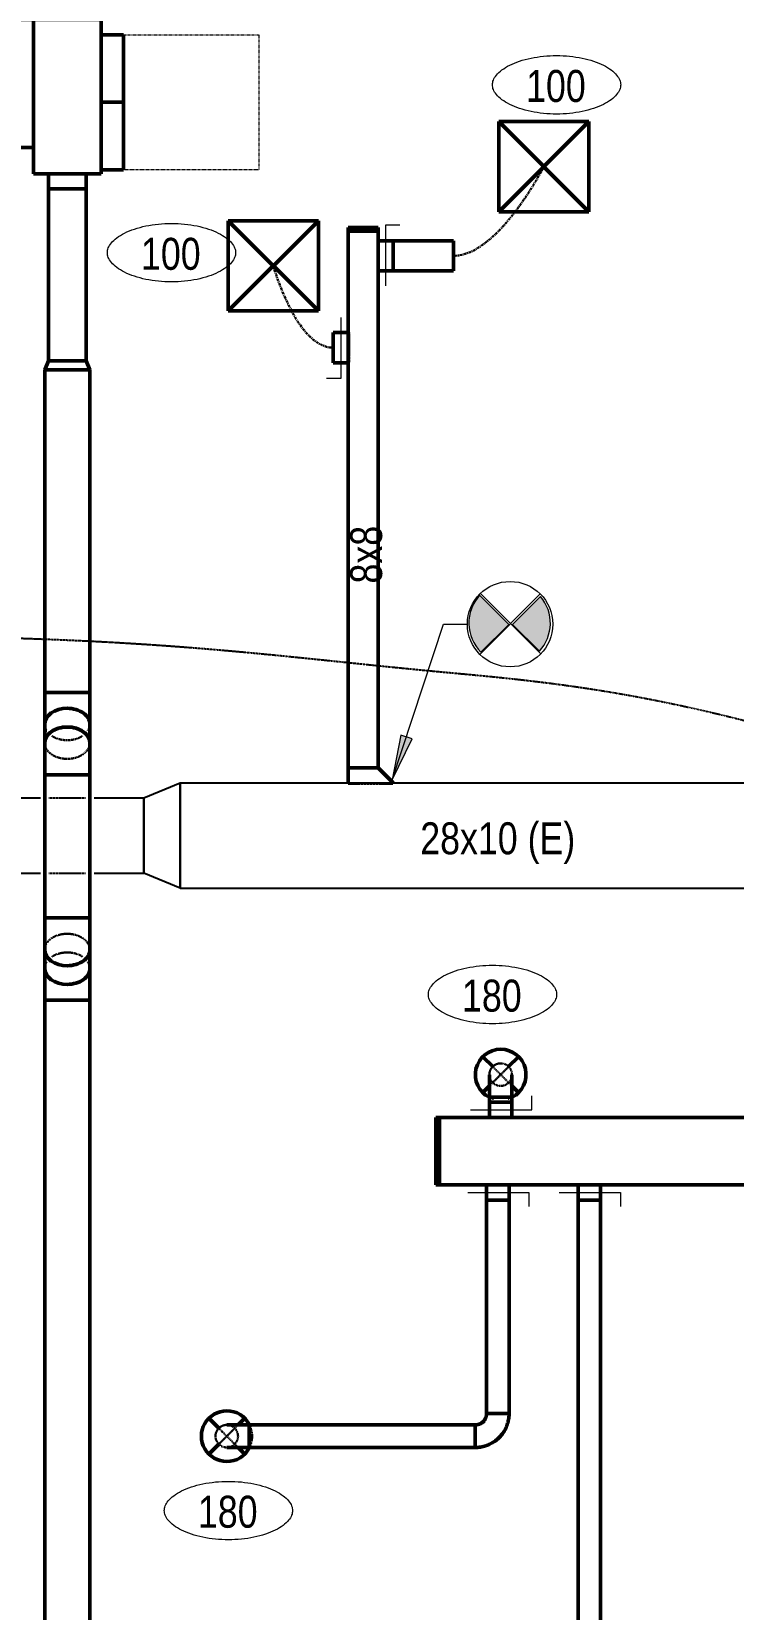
# Model space of a CAD drawing. Header units: inches. Extents: x 12453 to 15257, y -272 to 1517.
# Drawn here: x 13529.2 to 13716, y 744.3 to 1164.3 of the extents above; entities that cross this region are included whole.
import ezdxf

# ---------------------------------------------------------------- set-up
doc = ezdxf.new("R2010")
doc.units = ezdxf.units.IN
doc.header["$MEASUREMENT"] = 0
for name, pattern in [('_ Hidden  _below_ behind_ beyond_', [0.09375, 0.0625, -0.03125]), ('Center', [1.2499999999999996, 0.2499999999999999, -0.1874999999999999, 0.625, -0.1874999999999999]), ('Dash', [0.25, 0.125, -0.125]), ('Hidden 1_16_', [0.09374999999999999, 0.06249999999999999, -0.03124999999999999])]:
    doc.linetypes.add(name, pattern=pattern)
for name, color, linetype, lineweight in [('A-ANNO-NOTE', 131, 'Continuous', 20), ('A-DETL', 90, 'Continuous', 9), ('A-DETL-DEMO', 6, 'Continuous', 18), ('M-EQPM', 50, 'Continuous', 18), ('M-EQPM-HDLN', 50, 'Continuous', 18), ('M-HVAC-CDFF', 50, 'Continuous', 50), ('M-HVAC-CDFF-IDEN', 2, 'Continuous', 20), ('M-HVAC-DUCT', 70, 'Continuous', 18), ('M-HVAC-DUCT-ANNO', 70, 'Continuous', 18), ('M-HVAC-DUCT-CNTR', 70, 'Continuous', 18), ('M-HVAC-DUCT-IDEN', 70, 'Continuous', 20)]:
    doc.layers.add(name, color=color, linetype=linetype, lineweight=lineweight)
doc.styles.add('Swis721 BT', font='swiss.ttf', dxfattribs={"width": 0.8, "height": 8.514637904468403})

# ---------------------------------------------------------------- blocks, each defined once
blk = doc.blocks.new('Rectangular Transition - Angle - 45 Degree-2797450-3RD FLOOR PLAN - NEW')
at = {"layer": 'M-HVAC-DUCT', "lineweight": 25}
for p, q in [((2.979831821830342e-13, 13.9999999999997), (9.656854249492689, 9.999999999999973)), ((2.979831821830342e-13, -14.00000000000029), (2.979831821830342e-13, 13.9999999999997)), ((9.656854249492689, 9.999999999999973), (9.656854249492689, -10.00000000000005)), ((9.65685424949269, -10.00000000000005), (2.98427949019242e-13, -14.0000000000003))]:
    blk.add_line(p, q, dxfattribs=at)
blk = doc.blocks.new('Supply Diffuser _OMNI_ - 8_ RD INLET _24x24_-2909084-3RD FLOOR PLAN - NEW')
at = {"layer": 'M-HVAC-CDFF'}
for p, q in [((12.0000000000003, 11.99999999999967), (-11.99999999999971, 11.99999999999967)), ((-11.99999999999971, 11.99999999999967), (-11.99999999999971, -12.00000000000043)), ((12.0000000000003, 11.99999999999979), (-11.99999999999971, -12.00000000000043)), ((-11.99999999999971, 11.99999999999978), (12.0000000000003, -12.00000000000043)), ((-11.99999999999971, 11.99999999999967), (-11.99999999999971, -12.00000000000033)), ((-11.99999999999971, 11.99999999999967), (12.0000000000003, 11.99999999999967)), ((12.0000000000003, -12.00000000000043), (12.0000000000003, 11.99999999999967)), ((12.0000000000003, 11.99999999999967), (12.0000000000003, -12.00000000000033)), ((-11.99999999999971, -12.00000000000043), (12.0000000000003, -12.00000000000043)), ((-11.99999999999971, -12.00000000000033), (12.0000000000003, -12.00000000000033))]:
    blk.add_line(p, q, dxfattribs=at)
blk = doc.blocks.new('Nailor D35SST 3-10 - Nailor D35SST 3-10-3150733-3RD FLOOR PLAN - NEW')
at = {"layer": 'M-EQPM', "lineweight": 50}
for p, q in [((-23.99999999999975, -13.50000000000025), (-23.99999999999975, 20.49999999999977)), ((-8.999999999999753, 20.49999999999977), (-23.99999999999975, 20.49999999999977)), ((-8.999999999999753, 20.49999999999977), (-8.999999999999753, -13.50000000000025)), ((9.000000000000245, 20.49999999999967), (-8.999999999999753, 20.49999999999967)), ((-8.999999999999753, 20.49999999999967), (-8.999999999999753, -20.50000000000033)), ((9.000000000000245, -20.50000000000033), (9.000000000000245, 20.49999999999967)), ((15.00000000000028, 16.49999999999968), (9.000000000000274, 16.49999999999968)), ((15.00000000000028, -1.50000000000032), (15.00000000000028, 16.49999999999968)), ((9.000000000000274, -1.50000000000032), (15.00000000000028, -1.50000000000032)), ((15.00000000000025, -1.50000000000032), (9.000000000000243, -1.50000000000032)), ((15.00000000000025, -19.50000000000032), (15.00000000000025, -1.50000000000032)), ((-23.99999999999975, -13.50000000000025), (-8.999999999999753, -13.50000000000025)), ((-8.999999999999753, -20.50000000000033), (9.000000000000245, -20.50000000000033)), ((-4.999999999987266, -20.49999999999926), (-4.999999999987266, -24.49999999999937)), ((5.000000000013187, -24.49999999999937), (5.000000000013187, -20.49999999999926)), ((9.000000000000243, -19.50000000000032), (15.00000000000025, -19.50000000000032)), ((5.000000000000246, -24.50000000000033), (-4.999999999999753, -24.50000000000033))]:
    blk.add_line(p, q, dxfattribs=at)
at = {"layer": 'M-EQPM-HDLN', "linetype": 'Dash', "lineweight": 9}
for p, q in [((15.00000000000028, 16.49999999999968), (51.00000000000023, 16.49999999999968)), ((51.00000000000023, 16.49999999999968), (51.00000000000023, -19.50000000000032)), ((51.00000000000023, -19.50000000000032), (15.00000000000024, -19.50000000000032))]:
    blk.add_line(p, q, dxfattribs=at)
blk = doc.blocks.new('Round Elbow - 1 D-V158-3RD FLOOR PLAN - NEW')
at = {"layer": 'M-HVAC-DUCT', "lineweight": 50}
for p, q in [((13538.69338948061, 966.4521120284478), (13532.69338948061, 966.4521120284476)), ((13544.69338948061, 966.4521120284476), (13538.69338948061, 966.4521120284478))]:
    blk.add_line(p, q, dxfattribs=at)
at = {"layer": 'M-HVAC-DUCT', "lineweight": 50, "flags": 128}
for points in [[(13532.69338948062, 974.9373934026872), (13532.69338948062, 974.5912853300941), (13532.69338948062, 974.2321563164826), (13532.69338948062, 973.860580891665), (13532.69338948062, 973.4771534970548), (13532.69338948062, 973.082487534691), (13532.69338948062, 972.6772143859214), (13532.69338948062, 972.2619824013311), (13532.69338948062, 971.8374558635169), (13532.69338948062, 971.4043139243789), (13532.69338948062, 970.9632495186206), (13532.69338948062, 970.5149682552027), (13532.69338948062, 970.0601872885184), (13532.69338948062, 969.5996341710998), (13532.69338948062, 969.1340456896886), (13532.69338948062, 968.6641666865347), (13532.69338948062, 968.1907488678074), (13532.69338948062, 967.7145496010269), (13532.69338948062, 967.2363307034358), (13532.69338948062, 966.7568572232556), (13532.69338948062, 966.4521120284485)], [(13544.69338948063, 966.4521120284485), (13544.69338948063, 966.9319840386881), (13544.69338948063, 967.4110883560785), (13544.69338948063, 967.8886585159156), (13544.69338948063, 968.3639305078195), (13544.69338948063, 968.8361439979894), (13544.69338948063, 969.3045435455742), (13544.69338948063, 969.7683798112179), (13544.69338948063, 970.2269107558418), (13544.69338948063, 970.6794028277496), (13544.69338948063, 971.1251321361525), (13544.69338948063, 971.5633856092405), (13544.69338948063, 971.9934621349462), (13544.69338948063, 972.4146736825733), (13544.69338948063, 972.8263464034991), (13544.69338948063, 973.2278217091891), (13544.69338948063, 973.6184573247973), (13544.69338948063, 973.9976283166702), (13544.69338948063, 974.3647280921062), (13544.69338948063, 974.719169369775), (13544.69338948063, 974.9373934026871)]]:
    blk.add_lwpolyline(points, dxfattribs=at)
at = {"layer": 'M-HVAC-DUCT', "lineweight": 50}
for centre, ratio, start_param, end_param in [((13538.69338948061, 974.9373934026862), 0.7071067811865532, 1.570796326794897, 3.141592653589814), ((13538.69338948061, 974.9373934026861), 0.7071067811865722, 0, 1.570796326794897)]:
    blk.add_ellipse(centre, major_axis=(6, 0), ratio=ratio, start_param=start_param, end_param=end_param, dxfattribs=at)
blk = doc.blocks.new('Round Elbow - 1 D-V159-3RD FLOOR PLAN - NEW')
at = {"layer": 'M-HVAC-DUCT', "lineweight": 50}
for p, q in [((13532.69338948061, 928.3932375254024), (13538.69338948061, 928.3932375254024)), ((13538.69338948061, 928.3932375254024), (13544.69338948061, 928.3932375254024))]:
    blk.add_line(p, q, dxfattribs=at)
at = {"layer": 'M-HVAC-DUCT', "lineweight": 50, "flags": 128}
for points in [[(13532.69338948062, 928.393237525403), (13532.69338948062, 927.9133655151632), (13532.69338948062, 927.4342611977728), (13532.69338948062, 926.9566910379359), (13532.69338948062, 926.4814190460318), (13532.69338948062, 926.0092055558622), (13532.69338948062, 925.5408060082774), (13532.69338948062, 925.0769697426334), (13532.69338948062, 924.6184387980095), (13532.69338948062, 924.1659467261019), (13532.69338948062, 923.7202174176991), (13532.69338948062, 923.2819639446111), (13532.69338948062, 922.8518874189051), (13532.69338948062, 922.4306758712783), (13532.69338948062, 922.0190031503525), (13532.69338948062, 921.6175278446624), (13532.69338948062, 921.2268922290542), (13532.69338948062, 920.8477212371813), (13532.69338948062, 920.4806214617453), (13532.69338948062, 920.1261801840762), (13532.69338948062, 919.9079561511641)], [(13544.69338948063, 919.9079561511644), (13544.69338948063, 920.2540642237574), (13544.69338948063, 920.6131932373689), (13544.69338948063, 920.9847686621865), (13544.69338948063, 921.3681960567968), (13544.69338948063, 921.7628620191609), (13544.69338948063, 922.1681351679301), (13544.69338948063, 922.5833671525204), (13544.69338948063, 923.0078936903348), (13544.69338948063, 923.441035629473), (13544.69338948063, 923.882100035231), (13544.69338948063, 924.330381298649), (13544.69338948063, 924.7851622653329), (13544.69338948063, 925.2457153827518), (13544.69338948063, 925.7113038641633), (13544.69338948063, 926.1811828673173), (13544.69338948063, 926.6546006860441), (13544.69338948063, 927.1307999528246), (13544.69338948063, 927.6090188504161), (13544.69338948063, 928.0884923305957), (13544.69338948063, 928.393237525403)]]:
    blk.add_lwpolyline(points, dxfattribs=at)
at = {"layer": 'M-HVAC-DUCT', "lineweight": 50}
for start_param, end_param in [(3.141592653589793, 4.712388980384683), (4.712388980384683, 6.283185307179586)]:
    blk.add_ellipse((13538.69338948061, 919.9079561511637), major_axis=(6, 0), ratio=0.7071067811865532, start_param=start_param, end_param=end_param, dxfattribs=at)
blk = doc.blocks.new('Rectangular Endcap - Standard-3164401-3RD FLOOR PLAN - NEW')
at = {"layer": 'M-HVAC-DUCT', "lineweight": 50}
for p, q in [((2.318967084642129e-13, -4.000000000000387), (2.583777792102562e-13, 3.999999999999613)), ((2.451372438372345e-13, 3.999999999999613), (1.00000000000074, 3.99999999999961)), ((1.000000000000753, 3.99999999999961), (1.000000000000726, -4.00000000000039)), ((1.00000000000074, -4.00000000000039), (2.451372438372345e-13, -4.000000000000387))]:
    blk.add_line(p, q, dxfattribs=at)
blk = doc.blocks.new('Rectangular Endcap - Standard-2904066-3RD FLOOR PLAN - NEW')
at = {"layer": 'M-HVAC-DUCT', "lineweight": 50}
for p, q in [((2.153460392479358e-13, -9.000000000000387), (2.749284484265332e-13, 8.999999999999613)), ((2.451372438372345e-13, 8.999999999999613), (1.00000000000074, 8.99999999999961)), ((1.00000000000077, 8.99999999999961), (1.00000000000071, -9.00000000000039)), ((1.00000000000074, -9.00000000000039), (2.451372438372345e-13, -9.000000000000387))]:
    blk.add_line(p, q, dxfattribs=at)
blk = doc.blocks.new('Round Elbow - 1 D-V174-3RD FLOOR PLAN - NEW')
at = {"layer": 'M-HVAC-DUCT', "lineweight": 50}
for p, q in [((-2.999999999999785, 5.999999999999663), (2.405550227566111e-13, 5.999999999999659)), ((2.432195580157115e-13, 5.999999999999659), (3.000000000000321, 5.999999999999654)), ((-5.999999999999742, -3.34215477997225e-13), (-5.999999999999742, 2.99999999999971)), ((-5.999999999999742, -3.000000000000394), (-5.999999999999742, -3.368800132563254e-13))]:
    blk.add_line(p, q, dxfattribs=at)
at = {"layer": 'M-HVAC-DUCT', "lineweight": 50, "flags": 128}
for points in [[(-2.999999999987721, 6.00000000000034), (-3.00239968000551, 5.880031997440368), (-3.00959488107901, 5.760255918092866), (-3.021574092426817, 5.640863378133644), (-3.03831814986006, 5.522045380157691), (-3.059800266464208, 5.403992007615215), (-3.08598607543081, 5.286892120718675), (-3.116833685055553, 5.170933054308192), (-3.15229374574028, 5.056300318152124), (-3.192309528953956, 4.943177300175306), (-3.236817017979319, 4.831744973074364), (-3.2857450103279, 4.722181604802357), (-3.339015231650137, 4.614662473375687), (-3.396542460955061, 4.509359586469144), (-3.458234666947191, 4.406441406237717), (-3.523993155258267, 4.306072579815349), (-3.59371272633507, 4.208413675912879), (-3.667281843735054, 4.113620927944907), (-3.744582812565113, 4.021845984085984), (-3.825491967766083, 3.933235664668814), (-3.909879871945577, 3.847931727302011), (-3.997611522464467, 3.766070640087718), (-4.088546567390948, 3.687783363303651), (-4.18253953005751, 3.613195139891331), (-4.279440041769248, 3.542425295097359), (-4.379093082382496, 3.47558704557673), (-4.481339228288561, 3.412787318270602), (-4.58601490746696, 3.354126579345688), (-4.692952661156595, 3.299698673470857), (-4.801981411768337, 3.24959067368502), (-4.912926736557437, 3.203882742098471), (-5.025611146671053, 3.162648001651746), (-5.139854371092041, 3.125952419132886), (-5.255473645030178, 3.093854699645476), (-5.372284002313335, 3.066406192694557), (-5.490098571286125, 3.043650810035046), (-5.608728873773997, 3.0256249554252), (-5.727985126594375, 3.01235746638747), (-5.847676545186459, 3.003869568073582), (-5.967611648812635, 3.000174839310602), (-5.999999999987721, 3.000000000000341)], [(-5.999999999987721, -2.999999999999658), (-5.640095992307123, -2.99280095994834), (-5.280767754265979, -2.971215356723405), (-4.922590134386609, -2.935277722684418), (-4.566136140459093, -2.885045550380596), (-4.211976022832004, -2.820599200570882), (-3.860676362142385, -2.742041773668006), (-3.512799162910596, -2.649498944796846), (-3.168900954442051, -2.543118762741642), (-2.829531900511938, -2.423071413101297), (-2.495234919210815, -2.289548946025888), (-2.166544814393091, -2.142764968979463), (-1.843987420114445, -1.982954305013095), (-1.528078759393793, -1.810372617098664), (-1.219324218699512, -1.625295999120226), (-0.9182177394313839, -1.428020534186657), (-0.6252410277256785, -1.218861820958295), (-0.3408627838221036, -0.9981544687583436), (-0.06553795224363056, -0.7662515622678255), (0.2002930060075414, -0.5235240966676428), (0.45620481810829, -0.2703603841243875), (0.7017880797498036, -0.007165432571468954), (0.9366499101033695, 0.2656397022130931), (1.16041458034033, 0.5476185902090264), (1.372724114721222, 0.8383201253479909), (1.573238863282768, 1.137279247187052), (1.761638045203199, 1.444017684905248), (1.937620261976917, 1.758044722436693), (2.100903979600389, 2.078857983510033), (2.251227978958922, 2.405944235343895), (2.388351773717204, 2.738780209710171), (2.51205599505738, 3.076833440051359), (2.622142742615324, 3.419563113312619), (2.718435901077555, 3.766420935128735), (2.800781421929968, 4.116852006977523), (2.869047569908161, 4.470295713897939), (2.923125133738722, 4.826186621356782), (2.962927600852253, 5.183955379821668), (2.988391295792553, 5.543029635597917), (2.999475482081834, 5.902834946476104), (3.000000000012278, 6.00000000000034)]]:
    blk.add_lwpolyline(points, dxfattribs=at)
blk = doc.blocks.new('Round Elbow - 1 D-V157-3RD FLOOR PLAN - NEW')
at = {"layer": 'A-DETL-DEMO', "linetype": 'Hidden 1_16_', "lineweight": 30}
for major_axis, ratio, start_param, end_param in [((6, 0), 0.7071067811865532, 3.141592653589793, 3.575713107539939), ((5.999999999998852, 0), 0.7071067811866573, 5.849064853229557, 6.283185307179586), ((5.999999999999591, 0), 0.7071067811866034, 3.961094175534476, 4.712388980384683), ((6, 0), 0.7071067811865532, 4.712388980384683, 5.463683785234302)]:
    blk.add_ellipse((13538.69338948061, 979.9079561511637), major_axis=major_axis, ratio=ratio, start_param=start_param, end_param=end_param, dxfattribs=at)
at = {"layer": 'M-HVAC-DUCT', "lineweight": 50}
for p, q in [((13532.69338948061, 988.3932375254024), (13538.69338948061, 988.3932375254024)), ((13538.69338948061, 988.3932375254024), (13544.69338948061, 988.3932375254024))]:
    blk.add_line(p, q, dxfattribs=at)
at = {"layer": 'M-HVAC-DUCT', "lineweight": 50, "flags": 128}
for points in [[(13532.69338948062, 979.9079561511645), (13532.69338948062, 980.2540642237575), (13532.69338948062, 980.6131932373689), (13532.69338948062, 980.9847686621866), (13532.69338948062, 981.3681960567968), (13532.69338948062, 981.7628620191609), (13532.69338948062, 982.1681351679301), (13532.69338948062, 982.5833671525205), (13532.69338948062, 983.0078936903348), (13532.69338948062, 983.441035629473), (13532.69338948062, 983.8821000352311), (13532.69338948062, 984.3303812986491), (13532.69338948062, 984.785162265333), (13532.69338948062, 985.2457153827518), (13532.69338948062, 985.7113038641633), (13532.69338948062, 986.1811828673173), (13532.69338948062, 986.6546006860442), (13532.69338948062, 987.1307999528248), (13532.69338948062, 987.6090188504161), (13532.69338948062, 988.0884923305958), (13532.69338948062, 988.393237525403)], [(13544.69338948063, 988.393237525403), (13544.69338948063, 987.9133655151633), (13544.69338948063, 987.4342611977729), (13544.69338948063, 986.9566910379359), (13544.69338948063, 986.4814190460319), (13544.69338948063, 986.0092055558623), (13544.69338948063, 985.5408060082774), (13544.69338948063, 985.0769697426335), (13544.69338948063, 984.6184387980096), (13544.69338948063, 984.1659467261019), (13544.69338948063, 983.7202174176991), (13544.69338948063, 983.2819639446111), (13544.69338948063, 982.8518874189052), (13544.69338948063, 982.4306758712783), (13544.69338948063, 982.0190031503525), (13544.69338948063, 981.6175278446625), (13544.69338948063, 981.2268922290543), (13544.69338948063, 980.8477212371813), (13544.69338948063, 980.4806214617453), (13544.69338948063, 980.1261801840764), (13544.69338948063, 979.9079561511642)]]:
    blk.add_lwpolyline(points, dxfattribs=at)
at = {"layer": 'M-HVAC-DUCT', "lineweight": 50}
for start_param, end_param in [(1.570796326794897, 3.141592653589793), (0, 1.570796326794897)]:
    blk.add_ellipse((13538.69338948061, 979.9079561511637), major_axis=(6, 0), ratio=0.7071067811865532, start_param=start_param, end_param=end_param, dxfattribs=at)
blk = doc.blocks.new('Round Elbow - 1 D-V160-3RD FLOOR PLAN - NEW')
at = {"layer": 'A-DETL-DEMO', "linetype": 'Hidden 1_16_', "lineweight": 30}
for centre, major_axis, ratio, start_param, end_param in [((13538.69338948061, 914.9373934026864), (5.999999999999618, 0), 0.7071067811866162, 2.707472199639651, 3.141592653589793), ((13538.69338948061, 914.9373934026864), (6, 0), 0.7071067811865722, 1.570796326794897, 2.322091131645064), ((13538.69338948061, 914.9373934026866), (5.999999999999766, 0), 0.7071067811865884, 0.8195015219452527, 1.570796326794897), ((13538.69338948061, 914.9373934026866), (-6, 2.268528910632761e-13), 0.7071067811865532, 3.141592653589815, 3.575713107539989)]:
    blk.add_ellipse(centre, major_axis=major_axis, ratio=ratio, start_param=start_param, end_param=end_param, dxfattribs=at)
at = {"layer": 'M-HVAC-DUCT', "lineweight": 50}
for p, q in [((13538.69338948061, 906.4521120284478), (13532.69338948061, 906.4521120284479)), ((13544.69338948061, 906.4521120284481), (13538.69338948061, 906.4521120284478))]:
    blk.add_line(p, q, dxfattribs=at)
at = {"layer": 'M-HVAC-DUCT', "lineweight": 50, "flags": 128}
for points in [[(13532.69338948062, 906.4521120284489), (13532.69338948062, 906.9319840386888), (13532.69338948062, 907.4110883560791), (13532.69338948062, 907.8886585159163), (13532.69338948062, 908.3639305078199), (13532.69338948062, 908.8361439979897), (13532.69338948062, 909.3045435455748), (13532.69338948062, 909.7683798112184), (13532.69338948062, 910.2269107558425), (13532.69338948062, 910.6794028277501), (13532.69338948062, 911.1251321361527), (13532.69338948062, 911.5633856092408), (13532.69338948062, 911.9934621349468), (13532.69338948062, 912.4146736825737), (13532.69338948062, 912.8263464034997), (13532.69338948062, 913.2278217091895), (13532.69338948062, 913.6184573247978), (13532.69338948062, 913.9976283166706), (13532.69338948062, 914.3647280921069), (13532.69338948062, 914.7191693697756), (13532.69338948062, 914.9373934026875)], [(13544.69338948063, 914.9373934026875), (13544.69338948063, 914.5912853300945), (13544.69338948063, 914.2321563164833), (13544.69338948063, 913.8605808916653), (13544.69338948063, 913.4771534970554), (13544.69338948063, 913.082487534691), (13544.69338948063, 912.6772143859221), (13544.69338948063, 912.2619824013316), (13544.69338948063, 911.8374558635172), (13544.69338948063, 911.4043139243789), (13544.69338948063, 910.9632495186208), (13544.69338948063, 910.514968255203), (13544.69338948063, 910.0601872885186), (13544.69338948063, 909.5996341711002), (13544.69338948063, 909.134045689689), (13544.69338948063, 908.6641666865349), (13544.69338948063, 908.1907488678079), (13544.69338948063, 907.7145496010273), (13544.69338948063, 907.2363307034359), (13544.69338948063, 906.7568572232562), (13544.69338948063, 906.4521120284492)]]:
    blk.add_lwpolyline(points, dxfattribs=at)
at = {"layer": 'M-HVAC-DUCT', "lineweight": 50}
for start_param, end_param in [(3.141592653589793, 4.712388980384683), (4.712388980384683, 6.283185307179586)]:
    blk.add_ellipse((13538.69338948061, 914.9373934026864), major_axis=(6, 0), ratio=0.7071067811865532, start_param=start_param, end_param=end_param, dxfattribs=at)
blk = doc.blocks.new('Round Transition - Angle - 45 Degree-2995255-3RD FLOOR PLAN - NEW')
at = {"layer": 'A-DETL-DEMO', "linetype": 'Hidden 1_16_', "lineweight": 30}
for p, q in [((2.414213562373084, 5.827252045392995), (2.414213562373082, 5.756957841686984)), ((2.414213562373071, 5.142971500059), (2.414213562373071, 5.121097355816254)), ((2.414213562373071, -5.121097355809798), (2.414213562373071, -5.142971500057398)), ((2.414213562373082, -5.75695784168698), (2.414213562373084, -5.827252045397293))]:
    blk.add_line(p, q, dxfattribs=at)
at = {"layer": 'M-HVAC-DUCT', "lineweight": 50}
for p, q in [((2.414213562372083, 6.000000000013642), (-1.193711796076968e-12, 5.000000000013187)), ((-1.459404437694723e-14, 4.63549986180691), (-1.20321173096486e-14, 4.755282581475757)), ((2.414213562373082, 5.756957841686984), (2.414213562373079, 5.604678314297109)), ((2.414213562373071, 5.12007590805663), (2.414213562373067, 4.750789912281364)), ((-2.48295900387734e-14, 3.851463999911104), (-2.143807815997808e-14, 4.173888089247034)), ((-3.250352701714675e-14, 2.752936290304217), (-2.999269781561908e-14, 3.188451827665033)), ((-3.73039871638058e-14, 1.432733261878532), (-3.609825941059186e-14, 1.874070711358387)), ((2.414213562373061, 4.080539741930776), (2.414213562373058, 3.545365800130271)), ((2.414213562373054, 2.734132440777247), (2.414213562373051, 2.080333897625079)), ((2.41421356237305, 1.180550119015279), (2.414213562373049, 0.4649965341661525)), ((-3.609825941063592e-14, -1.87407071134439), (-3.730398716379518e-14, -1.43273326188309)), ((-2.999269781565754e-14, -3.188451827659067), (-3.25035270171238e-14, -2.752936290308685)), ((-2.143807816006112e-14, -4.173888089239999), (-2.482959003864763e-14, -3.851463999924475)), ((2.414213562373049, -0.4649965341701705), (2.41421356237305, -1.180550119012834)), ((2.414213562373051, -2.080333897637184), (2.414213562373054, -2.734132440771359)), ((2.414213562373058, -3.54536580014906), (2.414213562373061, -4.080539741925191)), ((-1.203211730964824e-14, -4.755282581475772), (-1.459404437677273e-14, -4.635499861815967)), ((-1.193711796076968e-12, -4.999999999987266), (2.414213562372083, -5.999999999987721)), ((2.414213562373067, -4.750789912304498), (2.414213562373071, -5.120075908051337)), ((2.414213562373079, -5.604678314330553), (2.414213562373082, -5.75695784168698))]:
    blk.add_line(p, q, dxfattribs=at)
blk = doc.blocks.new('Round Diffuser _R-OMNI_ - R-OMNI-06-V226-3RD FLOOR PLAN - NEW')
at = {"layer": 'A-DETL-DEMO', "linetype": 'Hidden 1_16_', "lineweight": 30}
for p, q in [((2.119939275628719, 2.119939275628119), (-2.998618932065728, -2.998618932066318)), ((-2.119939275627111, 2.119939275626976), (2.998618932068922, -2.998618932069081))]:
    blk.add_line(p, q, dxfattribs=at)
blk.add_arc((7.354117315117036e-13, -9.937898164509555e-13), 6.750000000000679, 243.4718463880957, 296.5281536119053, dxfattribs=at)
at = {"layer": 'M-HVAC-CDFF'}
for p, q in [((-4.772970773008876, 4.772970773008752), (-2.12132034355897, 2.121320343558835)), ((4.772970773009852, 4.772970773009246), (2.121320343560579, 2.121320343559978)), ((-2.999999999999187, -2.999999999999778), (-4.772970773009516, -4.772970773010104)), ((3.000000000000783, -3.000000000000941), (4.772970773010464, -4.772970773010631))]:
    blk.add_line(p, q, dxfattribs=at)
for radius, start, end in [(6.750000000000687, 359.9999999999996, 179.9999999999998), (6.75000000000069, 179.9999999999998, 243.4552203082884), (6.75000000000069, 296.5447796917126, 359.9999999999994)]:
    blk.add_arc((7.354117315117036e-13, -9.937898164509555e-13), radius, start, end, dxfattribs=at)
blk = doc.blocks.new('Rectangular Tap - Beveled - Standard-3164376-3RD FLOOR PLAN - NEW')
at = {"layer": 'A-DETL-DEMO', "linetype": 'Hidden 1_16_', "lineweight": 30}
for p, q in [((-0.2399999999999128, -3.999999999999718), (-0.2399999999999511, 8.00000000000029)), ((-0.2399999999999256, 8.00000000000029), (2.451372438372345e-13, 8.00000000000029)), ((-0.001953124999857003, -3.999999999999718), (-0.2399999999999256, -3.999999999999718))]:
    blk.add_line(p, q, dxfattribs=at)
at = {"layer": 'M-HVAC-DUCT', "lineweight": 50}
for p, q in [((4.000000000000206, 4.00000000000028), (6.994405055138485e-13, 8.00000000000029)), ((4.000000000000205, -3.999999999999719), (4.000000000000205, 4.000000000000281)), ((4.000000000000205, -3.999999999999719), (2.204902926905561e-13, -3.999999999999718))]:
    blk.add_line(p, q, dxfattribs=at)
blk = doc.blocks.new('Round Takeoff - Standard w_ VD-V221-3RD FLOOR PLAN - NEW')
at = {"layer": 'A-DETL-DEMO', "linetype": 'Hidden 1_16_', "lineweight": 30}
for p, q in [((-0.2399999999997817, 4.000000000012732), (3.41060513164848e-13, 4.000000000012732)), ((-0.2399999999996937, 3.999999999999702), (-0.2399999999997071, -3.040999157929865e-13)), ((-0.2399999999996937, -3.066699092490638e-13), (-0.2399999999997071, -4.000000000000414)), ((3.41060513164848e-13, -3.999999999988176), (-0.2399999999997817, -3.999999999988176))]:
    blk.add_line(p, q, dxfattribs=at)
at = {"layer": 'M-HVAC-DUCT'}
for p, q in [((2.003420426543728, 7.999999999999659), (2.003420426543702, -8.250000000000332)), ((2.003420426543702, -8.25000000000033), (5.753420426543704, -8.250000000000343))]:
    blk.add_line(p, q, dxfattribs=at)
at = {"layer": 'M-HVAC-DUCT', "lineweight": 50}
for p, q in [((3.41060513164848e-13, 4.000000000012732), (4.000000000000454, 4.000000000012732)), ((4.000000000000283, -3.221837536606543e-13), (4.000000000000294, 3.999999999999709)), ((4.000000000000454, -3.999999999988176), (3.41060513164848e-13, -3.999999999988176)), ((4.000000000000283, -4.000000000000406), (4.000000000000294, -3.247537471167313e-13))]:
    blk.add_line(p, q, dxfattribs=at)
blk = doc.blocks.new('Round Elbow - 1 D-V232-3RD FLOOR PLAN - NEW')
at = {"layer": 'A-DETL-DEMO', "linetype": 'Hidden 1_16_', "lineweight": 30, "flags": 128}
for points in [[(12916.56178738359, 436.2976748771688), (12916.54481158696, 436.2976748771688), (12916.53742212944, 436.2976748771688), (12916.53707245081, 436.2976748771688)], [(12916.53707245081, 430.2976748771688), (12916.54187181085, 430.2976748771688), (12916.556262213, 430.2976748771688)]]:
    blk.add_lwpolyline(points, dxfattribs=at)
at = {"layer": 'A-DETL-DEMO', "linetype": 'Hidden 1_16_', "lineweight": 30}
for radius, start, end in [(3, 90, 180), (3.000000000000057, 179.9999999999989, 270.0000000000007)]:
    blk.add_arc((12916.5370724508, 433.2976748771684), radius, start, end, dxfattribs=at)
at = {"layer": 'M-HVAC-DUCT', "lineweight": 50}
for p, q in [((12922.5370724508, 436.2976748771685), (12922.5370724508, 433.2976748771684)), ((12922.5370724508, 433.2976748771684), (12922.5370724508, 430.2976748771684))]:
    blk.add_line(p, q, dxfattribs=at)
at = {"layer": 'M-HVAC-DUCT', "lineweight": 50, "flags": 128}
for points in [[(12922.53707245081, 436.2976748771688), (12922.2971364457, 436.2976748771688), (12922.057584287, 436.2976748771688), (12921.81879920708, 436.2976748771688), (12921.58116321113, 436.2976748771688), (12921.34505646604, 436.2976748771688), (12921.11085669225, 436.2976748771688), (12920.87893855943, 436.2976748771688), (12920.64967308712, 436.2976748771688), (12920.42342705116, 436.2976748771688), (12920.20056239696, 436.2976748771688), (12919.98143566042, 436.2976748771688), (12919.76639739757, 436.2976748771688), (12919.55579162375, 436.2976748771688), (12919.34995526329, 436.2976748771688), (12919.14921761044, 436.2976748771688), (12918.95389980264, 436.2976748771688), (12918.7643143067, 436.2976748771688), (12918.58076441898, 436.2976748771688), (12918.40354378015, 436.2976748771688), (12918.23293590542, 436.2976748771688), (12918.06921373099, 436.2976748771688), (12917.91263917742, 436.2976748771688), (12917.7634627306, 436.2976748771688), (12917.62192304101, 436.2976748771688), (12917.48824654197, 436.2976748771688), (12917.36264708736, 436.2976748771688), (12917.2453256095, 436.2976748771688), (12917.13646979776, 436.2976748771688), (12917.03625379818, 436.2976748771688), (12916.94483793501, 436.2976748771688), (12916.86236845412, 436.2976748771688), (12916.78897728908, 436.2976748771688), (12916.72478185011, 436.2976748771688), (12916.6698848362, 436.2976748771688), (12916.62437407088, 436.2976748771688), (12916.58832236167, 436.2976748771688), (12916.56178738359, 436.2976748771688)], [(12916.556262213, 430.2976748771688), (12916.58022063569, 430.2976748771688), (12916.61370875056, 430.2976748771688), (12916.65667298377, 430.2976748771688), (12916.7090446017, 430.2976748771688), (12916.77073982095, 430.2976748771688), (12916.84165994232, 430.2976748771688), (12916.92169150875, 430.2976748771688), (12917.0107064868, 430.2976748771688), (12917.10856247149, 430.2976748771688), (12917.21510291414, 430.2976748771688), (12917.33015737275, 430.2976748771688), (12917.45354178473, 430.2976748771688), (12917.58505876135, 430.2976748771688), (12917.72449790351, 430.2976748771688), (12917.87163613831, 430.2976748771688), (12918.02623807597, 430.2976748771688), (12918.18805638637, 430.2976748771688), (12918.35683219473, 430.2976748771688), (12918.53229549577, 430.2976748771688), (12918.71416558562, 430.2976748771688), (12918.90215151095, 430.2976748771688), (12919.09595253438, 430.2976748771688), (12919.29525861561, 430.2976748771688), (12919.49975090742, 430.2976748771688), (12919.70910226577, 430.2976748771688), (12919.92297777315, 430.2976748771688), (12920.14103527438, 430.2976748771688), (12920.36292592395, 430.2976748771688), (12920.58829474418, 430.2976748771688), (12920.81678119302, 430.2976748771688), (12921.0480197409, 430.2976748771688), (12921.28164045547, 430.2976748771688), (12921.51726959341, 430.2976748771688), (12921.75453019839, 430.2976748771688), (12921.99304270403, 430.2976748771688), (12922.23242554121, 430.2976748771688), (12922.47229574847, 430.2976748771688), (12922.53707245081, 430.2976748771688)]]:
    blk.add_lwpolyline(points, dxfattribs=at)
blk = doc.blocks.new('Round Diffuser _R-OMNI_ - R-OMNI-06-V244-3RD FLOOR PLAN - NEW')
at = {"layer": 'A-DETL-DEMO', "linetype": 'Hidden 1_16_', "lineweight": 30}
for p, q in [((2.998618932068946, 2.998618932068343), (-2.119939275627424, -2.119939275628016)), ((-2.119939275627431, 2.119939275627296), (2.998618932068922, -2.998618932069081))]:
    blk.add_line(p, q, dxfattribs=at)
for radius, start, end in [(6.750000000000679, 16.81196769502867, 26.52815361190426), (6.750000000000689, 333.471846388086, 343.188032304981)]:
    blk.add_arc((7.354117315117036e-13, -9.937898164509555e-13), radius, start, end, dxfattribs=at)
at = {"layer": 'M-HVAC-CDFF'}
for p, q in [((-4.772970773008876, 4.772970773008752), (-2.121320343559289, 2.121320343559154)), ((4.772970773009852, 4.772970773009246), (3.000000000000485, 2.999999999999882)), ((-2.121320343559284, -2.121320343559875), (-4.772970773009516, -4.772970773010104)), ((3.000000000000462, -3.00000000000062), (4.772970773010464, -4.772970773010631))]:
    blk.add_line(p, q, dxfattribs=at)
for radius, start, end in [(6.750000000000679, 26.54477969173228, 179.9999999999999), (6.75000000000069, 179.9999999999998, 333.4552203083051)]:
    blk.add_arc((7.354117315117036e-13, -9.937898164509555e-13), radius, start, end, dxfattribs=at)
blk = doc.blocks.new('Round Takeoff - Standard w_ VD-V224-3RD FLOOR PLAN - NEW')
at = {"layer": 'A-DETL-DEMO', "linetype": 'Hidden 1_16_', "lineweight": 30}
for p, q in [((-0.2399999999861393, 2.999999999999658), (1.227817847393453e-11, 2.999999999999658)), ((-0.239999999999697, 2.999999999999691), (-0.2399999999997071, -3.557670354951694e-13)), ((-0.239999999999697, -4.372933692849395e-13), (-0.2399999999997071, -3.000000000000413)), ((1.227817847393453e-11, -3.000000000000682), (-0.2399999999861393, -3.000000000000682))]:
    blk.add_line(p, q, dxfattribs=at)
at = {"layer": 'M-HVAC-DUCT'}
for p, q in [((2.003420426543728, 7.999999999999659), (2.003420426543702, -8.250000000000332)), ((2.003420426543702, -8.25000000000033), (5.753420426543704, -8.250000000000343))]:
    blk.add_line(p, q, dxfattribs=at)
at = {"layer": 'M-HVAC-DUCT', "lineweight": 50}
for p, q in [((1.227817847393453e-11, 2.999999999999658), (4.000000000012732, 2.999999999999658)), ((4.000000000000286, -3.673886950651068e-13), (4.000000000000294, 2.999999999999699)), ((4.000000000012732, -3.000000000000682), (1.227817847393453e-11, -3.000000000000682)), ((4.000000000000286, -3.000000000000405), (4.000000000000294, -4.489150288548767e-13))]:
    blk.add_line(p, q, dxfattribs=at)
blk = doc.blocks.new('Round Takeoff - Standard w_ VD-V234-3RD FLOOR PLAN - NEW')
at = {"layer": 'A-DETL-DEMO', "linetype": 'Hidden 1_16_', "lineweight": 30}
for p, q in [((1.091393642127514e-11, 3), (-0.2399999999888678, 3)), ((-0.2399999999997171, -3.725576651267787e-13), (-0.2399999999997071, 2.999999999999691)), ((-0.2399999999997171, -3.000000000000413), (-0.2399999999997071, -3.752222003858791e-13)), ((-0.2399999999888678, -3.000000000000341), (1.091393642127514e-11, -3.000000000000341))]:
    blk.add_line(p, q, dxfattribs=at)
at = {"layer": 'M-HVAC-DUCT'}
for p, q in [((2.003420426543728, 7.999999999999659), (2.003420426543702, -8.250000000000332)), ((2.003420426543702, -8.25000000000033), (5.753420426543704, -8.250000000000343))]:
    blk.add_line(p, q, dxfattribs=at)
at = {"layer": 'M-HVAC-DUCT', "lineweight": 50}
for p, q in [((4.000000000011368, 3), (1.091393642127514e-11, 3)), ((4.000000000000302, 2.999999999999699), (4.000000000000294, -3.454062549103335e-13)), ((1.091393642127514e-11, -3.000000000000341), (4.000000000011368, -3.000000000000341)), ((4.000000000000302, -3.48070790169434e-13), (4.000000000000294, -3.000000000000406))]:
    blk.add_line(p, q, dxfattribs=at)
blk = doc.blocks.new('Diffuser Tag - Diffuser Tag _GPI_ - Airflow Only-1174567-3RD FLOOR PLAN - NEW')
at = {"layer": 'M-HVAC-CDFF-IDEN'}
for points, knots in [([(-0.2733821722393264, 8.234832660405194e-16), (-0.2733821722393264, 0.002120544972881543), (-0.2729835601545574, 0.00647847487141492), (-0.2703405630587479, 0.01531469710434119), (-0.2634260964460383, 0.02693955562540351), (-0.248144382122115, 0.04138758304565707), (-0.219066139123674, 0.05918199625253466), (-0.1685048339180955, 0.07621826088950157), (-0.09564779723932655, 0.0834729008052498), (-0.02279076056055762, 0.07621826088950127), (0.02777054464502081, 0.05918199625253412), (0.05684878764346215, 0.04138758304565641), (0.07213050196738555, 0.02693955562540276), (0.07904496858009517, 0.01531469710434035), (0.0816879656759046, 0.006478474871414024), (0.08208657776067356, 0.00212054497288066), (0.0820865777606736, -5.985621849243556e-17)], [-2.186510674934082e-15, -2.186510674934082e-15, -2.186510674934082e-15, -2.186510674934082e-15, 0.09817477042467884, 0.1963495408493599, 0.3926990816987219, 0.589048622548084, 0.7853981633974461, 1.17809724509617, 1.570796326794894, 1.963495408493618, 2.356194490192343, 2.552544031041704, 2.748893571891067, 2.945243112740429, 3.04341788316511, 3.141592653589791, 3.141592653589791, 3.141592653589791, 3.141592653589791]), ([(0.0820865777606736, -3.244976466198412e-18), (0.0820865777606736, -0.002120544972880719), (0.08168796567590463, -0.0064784748714141), (0.07904496858009527, -0.01531469710434032), (0.07213050196738575, -0.02693955562540273), (0.05684878764346234, -0.04138758304565628), (0.02777054464502117, -0.05918199625253387), (-0.02279076056055731, -0.07621826088950084), (-0.09564779723932616, -0.08347290080524901), (-0.1685048339180951, -0.07621826088950065), (-0.2190661391236737, -0.0591819962525334), (-0.248144382122115, -0.04138758304565567), (-0.2634260964460383, -0.02693955562540207), (-0.270340563058748, -0.01531469710433957), (-0.2729835601545574, -0.006478474871413342), (-0.2733821722393264, -0.002120544972879948), (-0.2733821722393264, 7.731000999696823e-16)], [3.14159265358979, 3.14159265358979, 3.14159265358979, 3.14159265358979, 3.239767424014471, 3.337942194439152, 3.534291735288514, 3.730641276137876, 3.926990816987239, 4.319689898685963, 4.712388980384687, 5.105088062083411, 5.497787143782135, 5.694136684631498, 5.89048622548086, 6.086835766330221, 6.185010536754902, 6.283185307179584, 6.283185307179584, 6.283185307179584, 6.283185307179584])]:
    blk.add_open_spline(points, degree=3, knots=knots, dxfattribs=at)
blk = doc.blocks.new('Point of Connection - Point of Connection - _GPI_-746426-3RD FLOOR PLAN - NEW')
at = {"layer": 'A-ANNO-NOTE', "lineweight": 9}
h = blk.add_hatch(color=256, dxfattribs=at)
edge = h.paths.add_edge_path(flags=0)
edge.add_arc((-0.002280299266980333, 0.004650984430885837), 0.1145497240274478, 137.6645063476148, 224.8464373478384, ccw=False)
edge.add_line((-0.08695706292251913, 0.08179685257421848), (-0.006262837864139767, 0.001102627515838714))
edge.add_line((-0.006262837864139766, 0.00110262751583871), (-0.08349598583011647, -0.07613052045013786))
h = blk.add_hatch(color=256, dxfattribs=at)
edge = h.paths.add_edge_path(flags=0)
edge.add_line((0.07871055801337995, -0.07328055057716999), (0.004327379920371133, 0.0011026275158387))
edge.add_line((0.004327379920371121, 0.0011026275158387), (0.08177458262271144, 0.07854983021817939))
edge.add_arc((-0.005508123295087922, 0.004365138249880495), 0.1145497240274478, -42.674609157798386, 40.36239929141709, ccw=False)
at = {"layer": 'A-ANNO-NOTE'}
for p, q in [((-0.006262837864139766, 0.00110262751583871), (-0.08695706292251913, 0.08179685257421848)), ((-0.08622730235600952, -0.08204120768564219), (0.08121650285044459, 0.08540259752081159)), ((0.08274005169439434, -0.08048941496779564), (-0.08467550963816298, 0.08692614636476134)), ((0.08177458262271144, 0.07854983021817939), (0.004327379920371121, 0.0011026275158387)), ((-0.08349598583011647, -0.07613052045013786), (-0.006262837864139766, 0.00110262751583871)), ((0.004327379920371132, 0.0011026275158387), (0.07871055801337995, -0.07328055057716999))]:
    blk.add_line(p, q, dxfattribs=at)
blk.add_circle((-0.002505399752782466, 0.001680694917584698), 0.118400650129163, dxfattribs=at)
for centre, start, end in [((-0.002280299266980333, 0.004650984430885837), 137.6645063476145, 224.846437347838), ((-0.005508123295087922, 0.004365138249880495), 317.3253908422012, 40.36239929141682)]:
    blk.add_arc(centre, 0.1145497240274478, start, end, dxfattribs=at)

msp = doc.modelspace()

# ---------------------------------------------------------------- hatches: boundary and pattern name
at = {"layer": 'A-ANNO-NOTE'}
msp.add_hatch(color=256, dxfattribs=at).paths.add_polyline_path([(13625.19116103278, 965.1407913793361), (13630.44033597316, 976.0468458988536), (13627.43878005783, 977.0338175483005)], flags=0)

# ---------------------------------------------------------------- linework, layer by layer
for p, q in [((13625.19116103278, 965.1407913793361), (13638.80707975273, 1006.549216230753)), ((13638.80707975273, 1006.549216230753), (13645.18241259088, 1006.549216230753)), ((13627.43878005783, 977.0338175483005), (13625.19116103278, 965.1407913793361)), ((13625.19116103278, 965.1407913793361), (13630.44033597316, 976.0468458988536)), ((13630.44033597316, 976.0468458988536), (13627.43878005783, 977.0338175483005))]:
    msp.add_line(p, q, dxfattribs=at)
at = {"layer": 'A-DETL', "linetype": '_ Hidden  _below_ behind_ beyond_', "lineweight": 25}
msp.add_open_spline([(13753.2285457306, 970.8155502718594), (13697.24582915187, 989.0054375369136), (13624.04361548306, 994.1242349659818), (13555.22031820986, 1003.796718611728), (13452.27088332344, 1003.796718611728), (13435.77387408979, 1027.356889465976)], degree=3, knots=[0, 0, 0, 0, 5.604009470133383, 12.43262236231249, 18.02181002870921, 18.02181002870921, 18.02181002870921, 18.02181002870921], dxfattribs=at)
at = {"layer": 'A-DETL-DEMO', "linetype": 'Hidden 1_16_', "lineweight": 30}
for p, q in [((13532.89783452288, 1074.196253448206), (13532.92425125092, 1074.196253448206)), ((13533.55906422263, 1074.196253448206), (13533.5740240853, 1074.196253448206)), ((13543.81275487593, 1074.196253448206), (13543.8277147386, 1074.196253448206)), ((13544.46252771031, 1074.196253448206), (13544.48894443835, 1074.196253448206))]:
    msp.add_line(p, q, dxfattribs=at)
at = {"layer": 'A-DETL-DEMO', "linetype": 'Hidden 1_16_', "lineweight": 25}
for p, q in [((13533.81838948061, 960.3155502718599), (13543.56838948061, 960.3155502718599)), ((13533.81838948061, 940.31555027186), (13543.56838948061, 940.31555027186))]:
    msp.add_line(p, q, dxfattribs=at)
at = {"layer": 'A-DETL-DEMO', "linetype": 'Hidden 1_16_', "lineweight": 30}
for centre, major_axis, ratio, start_param, end_param in [((13538.69338948061, 974.9373934026854), (6.00000000000203, 0), 0.7071067811863011, 3.143753004718, 4.712388980384683), ((13538.69338948061, 974.9373934026858), (6, 0), 0.7071067811865532, 4.712388980384683, 6.281028070714196), ((13538.69338948061, 919.9079561511635), (6, 0), 0.7071067811865532, 1.570796326794897, 3.139435417121195), ((13538.69338948061, 919.9079561511635), (6.000000000000173, 0), 0.7071067811865529, 0.002160351124917678, 1.570796326794897)]:
    msp.add_ellipse(centre, major_axis=major_axis, ratio=ratio, start_param=start_param, end_param=end_param, dxfattribs=at)
at = {"layer": 'M-HVAC-DUCT', "lineweight": 50}
for p, q in [((13533.69338948063, 1122.422674776926), (13533.69338948063, 1076.61046701058)), ((13533.69338948061, 1122.422674776925), (13543.69338948061, 1122.422674776925)), ((13543.69338948062, 1076.61046701058), (13543.69338948062, 1122.422674776926)), ((13613.46737160413, 1111.09156022793), (13621.46737160413, 1111.09156022793)), ((13613.46737160413, 1111.09156022793), (13613.46737160413, 968.3155502718603)), ((13621.46737160413, 1111.09156022793), (13621.46737160413, 968.3155502718603)), ((13641.46737160414, 1108.558299064113), (13625.46737160414, 1108.558299064113)), ((13625.46737160413, 1100.558299064112), (13625.46737160413, 1108.558299064112)), ((13641.46737160413, 1108.558299064112), (13641.46737160413, 1100.558299064112)), ((13625.46737160414, 1100.558299064113), (13641.46737160414, 1100.558299064113)), ((13533.91784020793, 1076.610467010579), (13533.69338948061, 1076.610467010579)), ((13534.52154457739, 1076.610467010579), (13534.05705145085, 1076.610467010579)), ((13535.50760045049, 1076.610467010579), (13534.83972262221, 1076.610467010579)), ((13536.82139330709, 1076.610467010579), (13535.93735789453, 1076.610467010579)), ((13540.12868715075, 1076.610467010579), (13537.25809181048, 1076.610467010579)), ((13541.4494210667, 1076.610467010579), (13540.56538565414, 1076.610467010579)), ((13542.54705633901, 1076.610467010579), (13541.87917851075, 1076.610467010579)), ((13543.32972751038, 1076.610467010579), (13542.86523438383, 1076.610467010579)), ((13543.69338948061, 1076.610467010579), (13543.4689387533, 1076.610467010579)), ((13532.69338948062, 1074.196253448207), (13532.69338948062, 988.393237525403)), ((13532.69338948061, 1074.196253448206), (13532.89783452288, 1074.196253448206)), ((13533.0882936158, 1074.196253448206), (13533.55805098381, 1074.196253448206)), ((13533.94135285044, 1074.196253448206), (13534.61537544934, 1074.196253448206)), ((13535.14578236797, 1074.196253448206), (13535.96267760048, 1074.196253448206)), ((13536.60990116935, 1074.196253448206), (13537.51669694903, 1074.196253448206)), ((13538.22464298697, 1074.196253448206), (13539.16213597426, 1074.196253448206)), ((13539.8700820122, 1074.196253448206), (13540.77687779187, 1074.196253448206)), ((13541.42410136076, 1074.196253448206), (13542.24099659324, 1074.196253448206)), ((13542.77140351189, 1074.196253448206), (13543.44542611075, 1074.196253448206)), ((13543.82872797742, 1074.196253448206), (13544.29848534539, 1074.196253448206)), ((13544.48894443835, 1074.196253448206), (13544.69338948061, 1074.196253448206)), ((13544.69338948062, 988.393237525403), (13544.69338948062, 1074.196253448207)), ((13544.69338948061, 988.3932375254021), (13532.69338948061, 988.3932375254021)), ((13532.69338948062, 979.9079561511645), (13532.69338948062, 974.9373934026864)), ((13544.69338948062, 974.9373934026871), (13544.69338948062, 979.9079561511645)), ((13532.69338948062, 966.4521120284485), (13532.69338948062, 928.393237525403)), ((13532.69338948061, 966.4521120284476), (13544.69338948061, 966.4521120284476)), ((13544.69338948062, 928.393237525403), (13544.69338948062, 966.4521120284485)), ((13621.46737160413, 968.3155502718603), (13613.46737160413, 968.3155502718603)), ((13544.69338948061, 928.3932375254021), (13532.69338948061, 928.3932375254021)), ((13532.69338948062, 919.9079561511644), (13532.69338948062, 914.9373934026875)), ((13544.69338948062, 914.9373934026875), (13544.69338948062, 919.9079561511644)), ((13532.69338948062, 906.4521120284492), (13532.69338948062, 673.6692682174781)), ((13532.69338948061, 906.4521120284481), (13544.69338948061, 906.4521120284481)), ((13544.69338948062, 673.6692682174781), (13544.69338948062, 906.4521120284492)), ((13651.03973659976, 880.6693199194491), (13651.03973659976, 879.3012241240774)), ((13651.03973659975, 880.6693199194482), (13657.03973659975, 880.6693199194482)), ((13657.03973659975, 879.3012241240764), (13651.03973659975, 879.3012241240764)), ((13657.03973659976, 879.3012241240774), (13657.03973659976, 880.6693199194491)), ((13637.73854187522, 857.3012241240763), (13637.73854187522, 875.3012241240763)), ((13861.31889744906, 875.3012241240746), (13637.73854187522, 875.3012241240763)), ((13861.31889744906, 857.3012241240746), (13637.73854187522, 857.3012241240763)), ((13650.27433815851, 853.3012241240765), (13650.27433815851, 796.4525262484254)), ((13650.2743381585, 853.3012241240758), (13656.2743381585, 853.3012241240758)), ((13656.27433815851, 796.4525262484254), (13656.27433815851, 853.3012241240765)), ((13674.64145282485, 853.3012241240765), (13674.64145282485, 727.5655502718608)), ((13674.64145282484, 853.3012241240755), (13680.64145282484, 853.3012241240755)), ((13680.64145282485, 727.5655502718608), (13680.64145282485, 853.3012241240765)), ((13656.2743381585, 796.4525262484245), (13650.2743381585, 796.4525262484245)), ((13647.27433815851, 793.4525262484261), (13587.14145282486, 793.4525262484261)), ((13587.14145282485, 787.4525262484252), (13587.14145282485, 793.4525262484252)), ((13647.2743381585, 793.4525262484252), (13647.2743381585, 787.4525262484252)), ((13587.14145282486, 787.4525262484258), (13647.27433815851, 787.4525262484258))]:
    msp.add_line(p, q, dxfattribs=at)
at = {"layer": 'M-HVAC-DUCT', "lineweight": 25}
for p, q in [((13568.7285457306, 936.3155502718603), (13568.7285457306, 964.3155502718602)), ((13568.7285457306, 964.3155502718602), (13733.91483723162, 964.3155502718594)), ((13448.7285457306, 960.3155502718604), (13531.56838948061, 960.3155502718599)), ((13545.81838948061, 960.3155502718597), (13559.07169148111, 960.3155502718597)), ((13559.07169148111, 960.3155502718597), (13559.07169148111, 940.3155502718597)), ((13448.7285457306, 940.3155502718605), (13531.56838948061, 940.31555027186)), ((13545.81838948061, 940.3155502718598), (13559.07169148111, 940.3155502718598)), ((13568.7285457306, 936.31555027186), (13733.91483723162, 936.3155502718593))]:
    msp.add_line(p, q, dxfattribs=at)
at = {"layer": 'M-HVAC-DUCT', "lineweight": 50}
for centre, start_param, end_param in [((13538.69338948061, 979.9079561511638), 1.570796326794897, 3.141592653589793), ((13538.69338948061, 979.9079561511635), 0, 1.570796326794897), ((13538.69338948061, 974.9373934026858), 1.570796326794897, 3.141592653589713), ((13538.69338948061, 974.9373934026861), 8.038873388460863e-14, 1.570796326794897), ((13538.69338948061, 919.9079561511635), 3.141592653589793, 4.712388980384683), ((13538.69338948061, 919.9079561511635), 4.712388980384683, 6.283185307179586), ((13538.69338948061, 914.9373934026864), 3.141592653589793, 4.712388980384683), ((13538.69338948061, 914.9373934026864), 4.712388980384683, 6.283185307179586)]:
    msp.add_ellipse(centre, major_axis=(6, 0), ratio=0.7071067811865532, start_param=start_param, end_param=end_param, dxfattribs=at)
at = {"layer": 'M-HVAC-DUCT-ANNO', "linetype": 'Hidden 1_16_', "lineweight": 30}
for p, q in [((13651.91841625619, 888.7906402630078), (13656.16105694331, 884.5479995758885)), ((13656.16105694331, 888.7906402630078), (13651.91841625619, 884.5479995758885)), ((13579.02013248129, 792.5738465919849), (13583.26277316841, 788.3312059048656)), ((13583.26277316841, 792.5738465919849), (13579.02013248129, 788.3312059048656))]:
    msp.add_line(p, q, dxfattribs=at)
for centre, start, end in [((13654.03973659975, 886.6693199194482), 0, 180), ((13654.03973659975, 886.6693199194482), 180, 0), ((13581.14145282485, 790.4525262484252), 0, 180), ((13581.14145282485, 790.4525262484252), 180, 0)]:
    msp.add_arc(centre, 3, start, end, dxfattribs=at)
at = {"layer": 'M-HVAC-DUCT-CNTR', "linetype": 'Center', "lineweight": 30}
for points in [[(13641.46737160413, 1104.558299064112), (13653.45816099008, 1104.558299064111), (13665.54104573038, 1128.315550271826), (13665.54104573038, 1128.315550271827)], [(13609.46737160413, 1080.134123644572), (13599.59072722606, 1080.134123644572), (13593.53734693742, 1101.908070270216), (13593.53734693742, 1101.908070270216)]]:
    msp.add_open_spline(points, degree=3, dxfattribs=at)

# ---------------------------------------------------------------- block references
at = {"layer": 'A-ANNO-NOTE', "xscale": 96, "yscale": 96, "zscale": 96}
msp.add_blockref('Point of Connection - Point of Connection - _GPI_-746426-3RD FLOOR PLAN - NEW', (13656.78939337956, 1006.387869518665), dxfattribs=at)
at = {"layer": 'M-EQPM', "lineweight": 50}
msp.add_blockref('Nailor D35SST 3-10 - Nailor D35SST 3-10-3150733-3RD FLOOR PLAN - NEW', (13538.69338948061, 1146.922674776926), dxfattribs=at)
at = {"layer": 'M-HVAC-CDFF', "extrusion": (0, 0, -1)}
for p, rotation in [((-13665.54104573038, 1128.315550271827), 270.0000000000006), ((-13593.53734693742, 1101.908070270217), 270.0000000000252)]:
    msp.add_blockref('Supply Diffuser _OMNI_ - 8_ RD INLET _24x24_-2909084-3RD FLOOR PLAN - NEW', p, dxfattribs=dict(at, rotation=rotation))
at = {"layer": 'M-HVAC-CDFF', "linetype": 'Hidden 1_16_', "lineweight": 30, "extrusion": (0, 0, -1), "rotation": 270.0000000000008}
for name, p in [('Round Diffuser _R-OMNI_ - R-OMNI-06-V244-3RD FLOOR PLAN - NEW', (-13654.03973659975, 886.6693199194485)), ('Round Diffuser _R-OMNI_ - R-OMNI-06-V226-3RD FLOOR PLAN - NEW', (-13581.14145282485, 790.4525262484259))]:
    msp.add_blockref(name, p, dxfattribs=at)
at = {"layer": 'M-HVAC-CDFF-IDEN', "xscale": 95.99999999999994, "yscale": 95.99999999999994, "zscale": 95.99999999999994}
for p in [(13678.09301637955, 1150.079861113848), (13575.60596029572, 1105.409724456634), (13661.04136848355, 907.9973900994923), (13590.76463032255, 770.6525262484255)]:
    msp.add_blockref('Diffuser Tag - Diffuser Tag _GPI_ - Airflow Only-1174567-3RD FLOOR PLAN - NEW', p, dxfattribs=at)
at = {"layer": 'M-HVAC-DUCT', "linetype": 'Hidden 1_16_', "lineweight": 30, "extrusion": (0, 0, -1)}
for name, p, rotation in [('Round Takeoff - Standard w_ VD-V221-3RD FLOOR PLAN - NEW', (-13621.46737160413, 1104.558299064111), 180), ('Rectangular Tap - Beveled - Standard-3164376-3RD FLOOR PLAN - NEW', (-13617.46737160413, 964.3155502718598), 90), ('Round Takeoff - Standard w_ VD-V224-3RD FLOOR PLAN - NEW', (-13653.2743381585, 857.3012241240763), 270), ('Round Takeoff - Standard w_ VD-V224-3RD FLOOR PLAN - NEW', (-13677.64145282484, 857.3012241240759), 270)]:
    msp.add_blockref(name, p, dxfattribs=dict(at, rotation=rotation))
at = {"layer": 'M-HVAC-DUCT', "lineweight": 50}
for name, p, rotation in [('Rectangular Endcap - Standard-3164401-3RD FLOOR PLAN - NEW', (13617.46737160413, 1111.09156022793), 90), ('Rectangular Endcap - Standard-2904066-3RD FLOOR PLAN - NEW', (13637.73854187522, 866.3012241240756), 180)]:
    msp.add_blockref(name, p, dxfattribs=dict(at, rotation=rotation))
at = {"layer": 'M-HVAC-DUCT', "linetype": 'Hidden 1_16_', "lineweight": 30, "extrusion": (0, 0, -1)}
msp.add_blockref('Round Takeoff - Standard w_ VD-V221-3RD FLOOR PLAN - NEW', (-13613.46737160413, 1080.134123644573), dxfattribs=at)
at = {"layer": 'M-HVAC-DUCT', "linetype": 'Hidden 1_16_', "lineweight": 30}
for name, p, rotation in [('Round Transition - Angle - 45 Degree-2995255-3RD FLOOR PLAN - NEW', (13538.69338948061, 1076.610467010579), 270), ('Round Elbow - 1 D-V232-3RD FLOOR PLAN - NEW', (13220.74206172258, 13803.20639237025), 270), ('Round Takeoff - Standard w_ VD-V234-3RD FLOOR PLAN - NEW', (13654.03973659975, 875.3012241240759), 90)]:
    msp.add_blockref(name, p, dxfattribs=dict(at, rotation=rotation))
for name, p in [('Round Elbow - 1 D-V157-3RD FLOOR PLAN - NEW', (0, 0)), ('Round Elbow - 1 D-V160-3RD FLOOR PLAN - NEW', (0, 0)), ('Round Elbow - 1 D-V232-3RD FLOOR PLAN - NEW', (664.6043803740475, 357.1548513712568))]:
    msp.add_blockref(name, p, dxfattribs=at)
at = {"layer": 'M-HVAC-DUCT', "lineweight": 50}
for name, p in [('Round Elbow - 1 D-V158-3RD FLOOR PLAN - NEW', (0, 0)), ('Round Elbow - 1 D-V159-3RD FLOOR PLAN - NEW', (0, 0)), ('Round Elbow - 1 D-V174-3RD FLOOR PLAN - NEW', (13653.2743381585, 790.4525262484252))]:
    msp.add_blockref(name, p, dxfattribs=at)
at = {"layer": 'M-HVAC-DUCT', "lineweight": 25, "rotation": 180}
msp.add_blockref('Rectangular Transition - Angle - 45 Degree-2797450-3RD FLOOR PLAN - NEW', (13568.7285457306, 950.3155502718595), dxfattribs=at)

# ---------------------------------------------------------------- texts
at = {"layer": 'M-HVAC-CDFF-IDEN', "lineweight": 9, "char_height": 8.514637904468403, "width": 18.79199999999998, "attachment_point": 2, "line_spacing_factor": 1.006669768884753, "style": 'Swis721 BT'}
for s, insert in [('100', (13668.74005646085, 1154.032730719307)), ('100', (13566.25300037702, 1109.362594062093)), ('180', (13651.68840856485, 911.950259704951)), ('180', (13581.41167040385, 774.6053958538843))]:
    msp.add_mtext(s, dxfattribs=dict(at, insert=insert))
at = {"layer": 'M-HVAC-DUCT-IDEN', "lineweight": 9, "insert": (13613.96374207826, 1025.04078282504), "char_height": 8.514637904468403, "width": 17.92799999999998, "attachment_point": 2, "rotation": 90, "line_spacing_factor": 1.006669768884753, "style": 'Swis721 BT'}
msp.add_mtext('8x8', dxfattribs=at)
at = {"layer": 'M-HVAC-DUCT-IDEN', "lineweight": 9, "insert": (13653.26481926152, 953.8191797977214), "char_height": 8.514637904468403, "width": 48.38399999999994, "attachment_point": 2, "line_spacing_factor": 1.006669768884753, "style": 'Swis721 BT'}
msp.add_mtext('28x10 (E)', dxfattribs=at)

doc.saveas('drawing.dxf')
